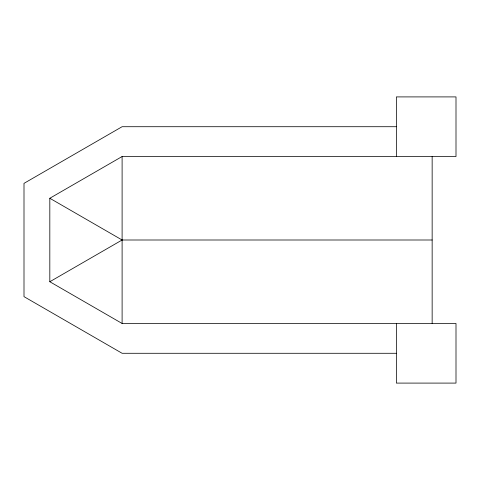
<?xml version="1.0" encoding="UTF-8"?>
<svg xmlns="http://www.w3.org/2000/svg" width="480" height="480" viewBox="0 0 480 480"><rect width="100%" height="100%" fill="white"/><g stroke="black" fill="none" stroke-linecap="round" stroke-linejoin="round"><path stroke-width="0.72" d="M396.378 323.472L396.378 383.094L456 383.094L456 323.472L122.106 323.472L49.818 281.736L49.818 198.264L122.106 156.528L456 156.528L456 96.906L396.378 96.906L396.378 156.528M49.818 281.736L122.106 240L432.15 240M396.378 126.714L122.106 126.714L24 183.36L24 296.64L122.106 353.286L396.378 353.286M49.818 198.264L122.106 240M432.15 156.528L432.15 323.472M122.106 156.528L122.106 323.472"/></g></svg>
